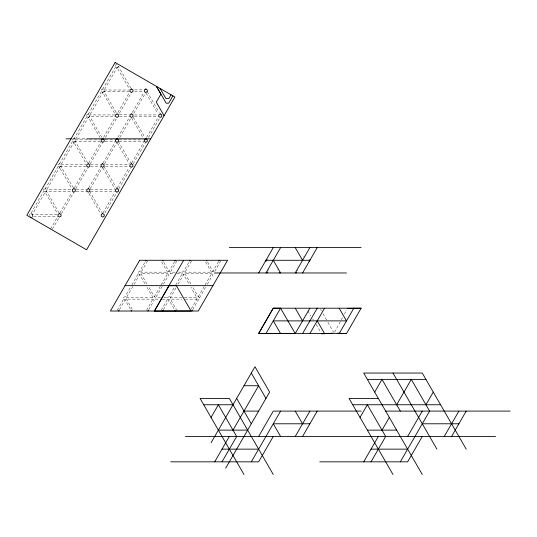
<?xml version="1.0" encoding="UTF-8"?>
<svg xmlns="http://www.w3.org/2000/svg" width="537" height="537" viewBox="0 0 537 537"><rect width="100%" height="100%" fill="white"/><g stroke="black" fill="none" stroke-linecap="round" stroke-linejoin="round"><path stroke-width="0.4" stroke-dasharray="2.69 2.01" d="M334.524 332.356L340.834 320.717M341.23 319.985L342.807 317.078M344.385 314.165L346.754 309.802M50.565 228.97L57.17 217.532M59.969 212.86L71.629 192.662M74.287 187.943L85.947 167.745M88.686 163.026L100.768 142.11M103.567 137.385L115.233 117.187M117.892 112.468L129.135 92.988M52.472 229.118L58.661 218.391M75.777 188.802L88.276 167.168M90.176 163.886L102.674 142.251M119.382 113.327L131.458 92.411M61.46 213.719L73.952 192.085M105.48 137.526L117.14 117.328M88.692 187.984L100.768 167.061M103.01 163.067L115.086 142.144M117.825 137.425L129.484 117.227M132.29 112.508L143.95 92.31M104.5 163.926L116.992 142.285M119.731 137.566L131.39 117.368M90.182 188.843L102.674 167.202M133.78 113.367L145.856 92.445M103.017 212.86L114.676 192.662M117.294 187.943L128.954 167.745M131.693 163.026L143.775 142.11M146.581 137.385L158.24 117.187M118.784 188.802L131.283 167.168M133.189 163.886L145.681 142.251M104.923 213.001L116.999 192.078M148.487 137.526L160.147 117.328M117.214 310.279L123.638 299.149L123.638 297.525L125.047 296.706L131.035 286.342M131.86 284.912L138.284 273.783L138.284 272.158L139.694 271.339L145.279 261.667M119.462 309.634L125.047 299.961L126.457 299.149L152.931 299.149L154.341 299.961L155.75 299.149L159.831 299.149M132.881 286.396L126.457 297.525L126.457 299.149L132.881 310.279M134.109 284.268L139.694 274.595L141.103 273.783L167.578 273.783L168.98 274.595L170.39 273.783L174.478 273.783M147.527 261.029L141.103 272.158L141.103 273.783L147.527 284.912M146.507 310.279L152.931 299.149L152.931 297.525L146.93 287.134M160.321 286.342L154.341 296.706L152.931 297.525L126.457 297.525L125.047 296.706M161.147 284.912L167.578 273.783L167.578 272.158L161.147 261.029M174.572 261.667L168.98 271.339L167.578 272.158L141.103 272.158L139.694 271.339M148.756 309.634L154.341 299.961M162.174 286.396L155.75 297.525L155.75 299.149M163.396 284.268L168.98 274.595M176.821 261.029L170.39 272.158L170.39 273.783M161.147 310.279L167.578 299.149L167.578 297.525L168.98 296.706L174.968 286.342M175.794 284.912L182.218 273.783L182.218 272.158L183.627 271.339L189.212 261.667M163.396 309.634L168.98 299.961L170.39 299.149L181.976 299.149M175.961 287.879L170.39 297.525L170.39 299.149L176.821 310.279M178.042 284.268L183.627 274.595L185.037 273.783L211.511 273.783L212.921 274.595L214.33 273.783M191.461 261.029L185.037 272.158L185.037 273.783L191.461 284.912M191.3 308.795L196.864 299.149L196.864 297.525L190.87 287.134M204.261 286.342L198.274 296.706L196.864 297.525L183.627 297.525M205.087 284.912L211.511 273.783L211.511 272.158L205.517 261.767M218.505 261.667L212.921 271.339L211.511 272.158L185.037 272.158L183.627 271.339M192.689 309.634L198.274 299.961L199.683 299.149L199.683 297.525L206.107 286.396M207.336 284.268L212.921 274.595M214.76 271.413L220.754 261.029M267.688 271.588L268.091 270.896M268.487 270.205L268.889 269.514M303.761 256.585L304.164 255.894M297.377 270.896L297.78 270.205M117.053 64.064L115.589 64.964L115.589 66.655L117.053 67.561L118.516 66.689L118.516 64.964M104.198 91.605L102.735 92.478L101.265 91.579L101.265 89.887L102.735 88.981L104.198 89.88L104.124 91.733L129.941 91.733M75.334 141.439L73.871 142.312L72.401 141.412L72.401 139.721L73.871 138.821L75.334 139.721L75.334 141.573L101.157 141.573M61.043 166.363L59.573 167.235L58.11 166.336L58.11 164.644L59.573 163.738L61.043 164.644L60.936 166.49L86.759 166.49M134.639 89.887L143.527 89.887M104.124 90.015L129.108 90.015M134.639 91.605L144.339 91.605M119.402 114.804L129.095 114.804M114.79 114.931L89.8 114.931L89.8 116.65L115.623 116.65M134.478 114.931L157.797 114.931M119.402 116.529L129.907 116.529M134.478 116.65L158.63 116.65M72.737 138.821L86.92 138.821M105.077 139.721L114.777 139.721M75.334 139.855L100.325 139.855M119.18 139.855L143.332 139.855M105.077 141.446L115.583 141.446M119.18 141.573L144.164 141.573M90.612 164.644L100.312 164.644M60.936 164.772L85.927 164.772M105.608 164.772L128.934 164.772M90.612 166.363L101.117 166.363M105.608 166.49L129.766 166.49M76.214 189.561L85.913 189.561M70.77 189.689L46.618 189.689L46.618 191.407L72.441 191.407M90.458 189.689L114.616 189.689M76.214 191.279L86.719 191.279M90.458 191.407L115.448 191.407M57.144 214.565L32.153 214.565L32.153 216.29L57.976 216.29M175.183 272.158L170.39 272.158L168.98 271.339L163.396 261.667M178.479 272.158L182.218 272.158M177.035 273.783L182.218 273.783L183.627 274.595L189.212 284.268M160.536 297.525L155.75 297.525L154.341 296.706L148.353 286.342M163.832 297.525L167.578 297.525M181.976 297.525L170.39 297.525L168.98 296.706M162.389 299.149L167.578 299.149L168.98 299.961L174.572 309.634M185.285 299.149L196.864 299.149L198.274 299.961M214.33 272.158L212.921 271.339L207.336 261.667M199.683 297.525L198.274 296.706L192.293 286.342M138.284 273.783L139.694 274.595L145.279 284.268M123.638 299.149L125.047 299.961L130.632 309.634M307.855 310.97L310.903 315.971M312.641 318.83L313.507 320.26M316.118 324.556L320.898 332.416M277.663 269.514L278.065 270.205M147.091 91.552L159.174 112.468M146.017 93.136L157.683 113.334M131.015 88.276L118.516 66.635L117.026 67.494L129.524 89.135M133.189 117.194L144.849 137.385M131.699 118.053L142.943 137.526M116.167 112.468L104.084 91.552L102.594 92.411L114.676 113.334M118.308 141.392L130.8 163.033M117.234 142.97L129.31 163.892M101.842 137.385L89.766 116.469L88.276 117.328L99.936 137.526M103.91 166.309L116.401 187.95M102.835 167.886L114.911 188.809M87.793 163.033L75.301 141.392L73.811 142.251L86.303 163.892M89.625 191.226L102.124 212.867M88.967 193.528L100.627 213.726M73.394 187.95L60.903 166.309L59.412 167.168L71.904 188.809M59.077 212.867L46.585 191.226L45.095 192.085L57.587 213.726M32.119 216.102L32.878 217.431M320.569 309.379L321.388 310.816M323.032 313.689L327.557 321.589M327.966 322.307L333.719 332.363M32.26 216.196L32.26 214.478L45.202 192.085L43.712 191.219L30.804 213.585L29.334 214.478L29.334 215.606M58.177 166.342L45.269 188.702L46.759 189.561L59.667 167.202L58.177 166.342M72.495 141.426L59.587 163.785L61.077 164.644L73.985 142.285L72.495 141.426M86.893 116.509L73.985 138.868L75.475 139.727L88.383 117.368L86.893 116.509M115.683 66.669L102.768 89.028L104.259 89.894L117.173 67.528L115.683 66.669M101.359 91.585L88.451 113.945L89.941 114.811L102.849 92.445L101.359 91.585M88.303 113.898L86.833 114.804L86.833 116.495L88.303 117.395L89.766 116.522L89.766 114.804L88.303 113.898M45.115 188.655L43.651 189.561L43.651 191.253L45.115 192.152L46.585 191.279L46.585 189.554L45.115 188.655M32.294 214.444L30.804 213.585L32.26 214.478"/><path stroke-width="0.81" d="M172.901 95.861L168.692 103.191L166.215 103.191L156.468 86.37M171.041 94.787L168.92 98.452L165.873 98.452L160.1 88.471M145.675 260.975L146.077 260.284M118.664 311.017L119.066 310.326M174.968 260.975L175.364 260.284M147.957 311.017L148.353 310.326M154.341 311.017L183.627 260.284M189.615 260.975L190.011 260.284M162.604 311.017L163 310.326M218.901 260.975L219.304 260.284M191.89 311.017L192.293 310.326M258.633 272.971L273.273 247.604M265.956 272.971L280.596 247.604M266.896 272.971L267.292 272.279M211.034 417.444L218.358 404.757L236.663 436.467L222.016 461.833M295.243 272.971L309.889 247.604M296.182 272.971L296.585 272.279M265.956 333.564L280.596 308.204L273.219 308.171L258.633 333.564L346.499 333.564L361.146 308.204L273.273 308.204L258.633 333.564L295.243 333.49L309.889 308.204M302.566 272.971L317.213 247.604M211.034 442.81L254.968 366.711L269.614 392.077L225.681 468.17M214.693 461.833L229.339 436.467M233.004 430.124L258.633 385.734L243.986 385.734M302.566 333.564L317.213 308.204M309.889 333.564L324.536 308.204M258.633 436.467L273.273 411.1L361.146 411.1M251.309 461.833L280.596 411.1M273.273 436.467L258.633 461.833L170.759 461.833M339.176 333.564L353.823 308.204M295.243 436.467L309.889 411.1M302.566 436.467L317.213 411.1M360.038 417.444L367.362 404.757L385.667 436.467L371.02 461.833M374.685 392.077L382.002 379.391L400.313 411.1M363.697 461.833L378.343 436.467M382.002 430.124L389.325 417.444M396.648 404.757L411.295 379.391L429.6 411.1L400.313 461.833M407.637 436.467L422.277 411.1M425.942 404.757L433.265 392.077M422.277 436.467L407.637 461.833L319.763 461.833M444.247 436.467L458.893 411.1M451.57 436.467L466.217 411.1M321.77 333.846L332.484 333.188M347.54 308.345L361.146 308.204M66.058 138.821L71.065 138.821M86.92 138.821L150.347 138.821M229.339 247.604L361.146 247.604M266.426 259.472L267.104 259.472M309.956 259.472L310.359 259.472M265.956 260.284L309.889 260.284M265.486 261.096L266.278 261.096M309.077 261.096L309.419 261.096M214.693 272.971L346.499 272.971M125.047 285.65L212.921 285.65M367.362 379.391L425.942 379.391M378.343 398.414L349.05 398.414L392.99 474.513M203.711 404.757L233.004 404.757M352.715 404.757L440.588 404.757M243.986 411.1L258.633 411.1M385.667 411.1L510.15 411.1M309.889 423.78L273.273 423.78L280.596 436.467M422.277 423.78L458.893 423.78M218.358 430.124L247.644 430.124M367.362 430.124L396.648 430.124M185.406 436.467L495.503 436.467M222.016 449.147L258.633 449.147M371.02 449.147L407.637 449.147M337.431 333.215L346.499 333.564M280.542 308.157L295.243 333.49M466.217 449.147L422.277 373.047L363.697 373.047L422.277 474.513M392.99 373.047L436.923 449.147M339.176 308.204L346.499 320.884L273.273 320.884L280.596 333.564M295.243 247.604L302.566 260.284M317.213 320.884L324.536 333.564M273.273 260.284L280.596 272.971M279.26 272.279L279.656 272.971M295.243 308.204L302.566 320.884M295.243 411.1L302.566 423.78M206.537 260.284L206.933 260.975M251.309 373.047L265.956 398.414M162.604 260.284L163 260.975M236.663 398.414L251.309 423.78M273.273 474.513L229.339 398.414L200.053 398.414L243.986 474.513M174.968 310.326L175.364 311.017M131.035 310.326L131.431 311.017M30.629 216.968L31.045 217.686M156.401 86.329L160.912 94.17L156.267 102.117L164.074 115.703M169.054 285.697L154.461 311.098L191.078 311.017L176.378 285.684L169.054 285.697M115.133 62.487L26.85 215.263L86.591 249.786L174.874 97.009L115.133 62.487M139.694 260.284L110.4 311.017L198.274 311.017L227.567 260.284L139.694 260.284M131.484 88.981L130.021 89.887L130.021 91.579L131.484 92.478L132.948 91.605L132.948 89.88L131.484 88.981M145.802 88.981L144.339 89.887L144.339 91.579L145.802 92.478L147.272 91.605L147.272 89.88L145.802 88.981M117.053 113.898L115.589 114.804L115.589 116.495L117.053 117.395L118.516 116.522L118.516 114.804L117.053 113.898M131.484 113.898L130.021 114.804L130.021 116.495L131.484 117.395L132.948 116.522L132.948 114.804L131.484 113.898M102.735 138.821L101.265 139.721L101.265 141.412L102.735 142.312L104.198 141.439L104.198 139.721L102.735 138.821M117.053 138.821L115.589 139.721L115.589 141.412L117.053 142.312L118.516 141.439L118.516 139.721L117.053 138.821M160.241 113.898L158.771 114.804L158.771 116.495L160.241 117.395L161.704 116.522L161.704 114.804L160.241 113.898M88.269 163.738L86.799 164.644L86.799 166.336L88.269 167.235L89.733 166.363L89.733 164.644L88.269 163.738M102.58 163.738L101.117 164.644L101.117 166.336L102.58 167.235L104.05 166.363L104.05 164.644L102.58 163.738M145.802 138.821L144.339 139.721L144.339 141.412L145.802 142.312L147.272 141.439L147.272 139.721L145.802 138.821M73.871 188.655L72.401 189.561L72.401 191.253L73.871 192.152L75.334 191.279L75.334 189.554L73.871 188.655M88.303 188.655L86.833 189.561L86.833 191.253L88.303 192.152L89.766 191.279L89.766 189.554L88.303 188.655M131.39 163.731L129.92 164.631L129.92 166.322L131.39 167.222L132.854 166.356L132.854 164.631L131.39 163.731M59.547 213.572L58.083 214.478L58.083 216.169L59.547 217.069L61.017 216.196L61.017 214.478L59.547 213.572M117.053 188.655L115.589 189.561L115.589 191.253L117.053 192.152L118.516 191.279L118.516 189.554L117.053 188.655M102.735 213.572L101.265 214.478L101.265 216.169L102.735 217.069L104.198 216.196L104.198 214.478L102.735 213.572"/></g></svg>
